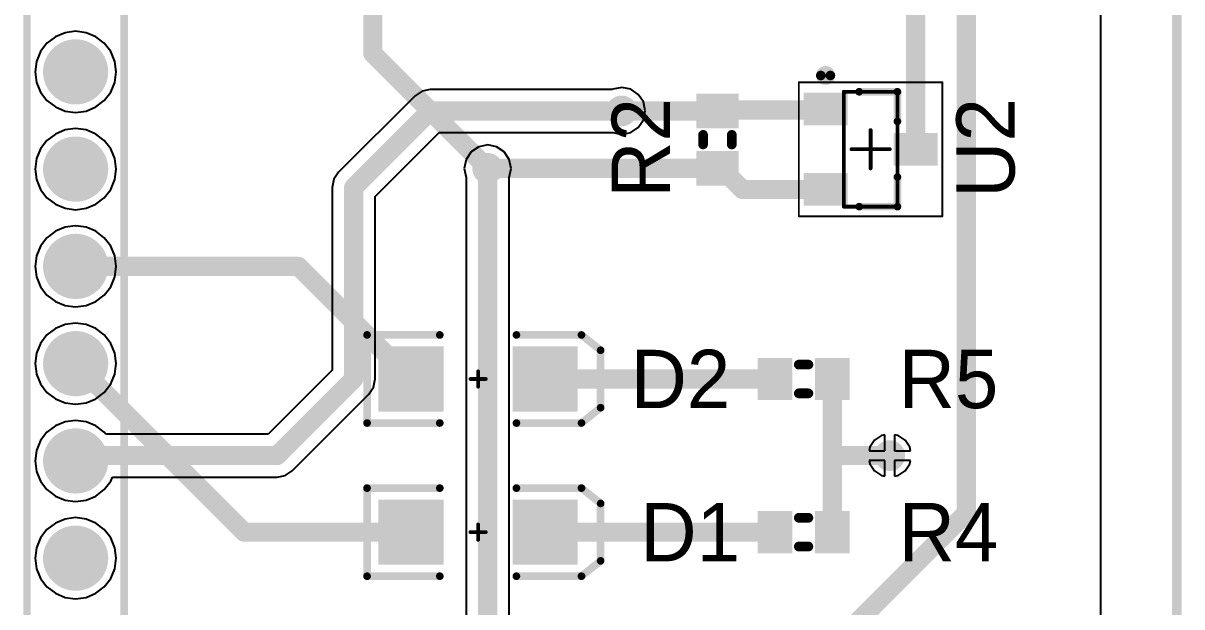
# Model space of a CAD drawing. Header units: millimetres. Extents: x -0.1 to 49.1, y -0.1 to 71.1.
# Drawn here: x 18.87 to 49.13, y 24.05 to 39.29 of the extents above; entities that cross this region are included whole.
import ezdxf

# ---------------------------------------------------------------- set-up
doc = ezdxf.new("R2010")
doc.units = ezdxf.units.MM
for name, color, linetype in [('BottomLayer', 5, 'Continuous'), ('BottomSolder', 6, 'Continuous'), ('Mechanical1', 6, 'Continuous'), ('Mechanical13', 56, 'Continuous'), ('Mechanical15', 56, 'Continuous'), ('MultiLayer', 9, 'Continuous'), ('TopLayer', 1, 'Continuous'), ('TopOverlay', 2, 'Continuous'), ('TopPaste', 8, 'Continuous'), ('TopSolder', 216, 'Continuous')]:
    doc.layers.add(name, color=color, linetype=linetype)

# ---------------------------------------------------------------- blocks, each defined once
blk = doc.blocks.new('SOT105P240X110_3N_45')
at = {"layer": 'Mechanical13', "const_width": 0.0999998}
for points in [[(-0.6999985999999999, -1.49999954), (-0.6999985999999999, 1.49999954)], [(-0.6999985999999999, 1.49999954), (0.7000011399999999, 1.49999954)], [(0.7000011399999999, -1.49999954), (0.7000011399999999, 1.49999954)], [(-0.6999985999999999, -1.49999954), (0.7000011399999999, -1.49999954)]]:
    blk.add_lwpolyline(points, dxfattribs=at)
at = {"layer": 'Mechanical13', "const_width": 0.0499999}
for points in [[(-0.72499728, 1.49999954, 1), (-0.67499992, 1.49999954, 1)], [(-0.72499728, 1.49999954, 1), (-0.67499992, 1.49999954, 1)], [(0.67500246, 1.49999954, 1), (0.72499982, 1.49999954, 1)], [(0.67500246, 1.49999954, 1), (0.72499982, 1.49999954, 1)], [(-0.72499728, -1.49999954, 1), (-0.67499992, -1.49999954, 1)], [(-0.72499728, -1.49999954, 1), (-0.67499992, -1.49999954, 1)], [(0.67500246, -1.49999954, 1), (0.72499982, -1.49999954, 1)], [(0.67500246, -1.49999954, 1), (0.72499982, -1.49999954, 1)]]:
    blk.add_lwpolyline(points, format="xyb", close=True, dxfattribs=at)
at = {"layer": 'Mechanical15'}
for points, const_width in [([(-1.87500006, -1.74999904), (-1.87500006, 1.75000158)], 0.0499999), ([(-1.87500006, 1.75000158), (1.87500006, 1.75000158)], 0.0499999), ([(1.87500006, -1.74999904), (1.87500006, 1.75000158)], 0.0499999), ([(0, -0.499999), (0, 0.50000154)], 0.0999998), ([(-0.499999, 0), (0.50000154, 0)], 0.0999998), ([(-1.87500006, -1.74999904), (1.87500006, -1.74999904)], 0.0499999)]:
    blk.add_lwpolyline(points, dxfattribs=dict(at, const_width=const_width))
for points, const_width in [([(-1.8874994, 1.75000158, 1), (-1.86250072, 1.75000158, 1)], 0.02499868), ([(-1.8874994, 1.75000158, 1), (-1.86250072, 1.75000158, 1)], 0.02499868), ([(1.86250072, 1.75000158, 1), (1.8874994, 1.75000158, 1)], 0.02499868), ([(1.86250072, 1.75000158, 1), (1.8874994, 1.75000158, 1)], 0.02499868), ([(-0.02499868, 0.50000154, 1), (0.02499868, 0.50000154, 1)], 0.0499999), ([(-0.5249976799999999, 0, 1), (-0.47500032, 0, 1)], 0.0499999), ([(0.47500286, 0, 1), (0.52500022, 0, 1)], 0.0499999), ([(-0.02499868, -0.499999, 1), (0.02499868, -0.499999, 1)], 0.0499999), ([(-1.8874994, -1.74999904, 1), (-1.86250072, -1.74999904, 1)], 0.02499868), ([(-1.8874994, -1.74999904, 1), (-1.86250072, -1.74999904, 1)], 0.02499868), ([(1.86250072, -1.74999904, 1), (1.8874994, -1.74999904, 1)], 0.02499868), ([(1.86250072, -1.74999904, 1), (1.8874994, -1.74999904, 1)], 0.02499868)]:
    blk.add_lwpolyline(points, format="xyb", close=True, dxfattribs=dict(at, const_width=const_width))
at = {"layer": 'TopLayer'}
for points in [[(-0.6999985999999999, 0.72499982), (-0.6999985999999999, 1.37500106), (-1.64999924, 0.72499982), (-1.64999924, 1.37500106)], [(1.65000178, -0.32500062), (1.65000178, 0.32500062), (0.7000011399999999, -0.32500062), (0.7000011399999999, 0.32500062)], [(-0.6999985999999999, -1.37500106), (-0.6999985999999999, -0.72499982), (-1.64999924, -1.37500106), (-1.64999924, -0.72499982)]]:
    blk.add_solid(points, dxfattribs=at)
at = {"layer": 'TopOverlay'}
for points, const_width in [([(-1.0499979, 1.92499996, 1), (-1.29999994, 1.92499996, 1)], 0.2499995), ([(-1.36249918, 1.92499996, 1), (-1.2375007, 1.92499996, 1)], 0.12499848), ([(-1.11249714, 1.92499996, 1), (-0.98749866, 1.92499996, 1)], 0.12499848), ([(-0.3499993, 1.49999954, 1), (-0.2499995, 1.49999954, 1)], 0.0999998), ([(0.65000124, 1.49999954, 1), (0.75000104, 1.49999954, 1)], 0.0999998), ([(0.65000124, 1.49999954, 1), (0.75000104, 1.49999954, 1)], 0.0999998), ([(0.65000124, 0.72499982, 1), (0.75000104, 0.72499982, 1)], 0.0999998), ([(0.65000124, -0.72499982, 1), (0.75000104, -0.72499982, 1)], 0.0999998), ([(-0.3499993, -1.49999954, 1), (-0.2499995, -1.49999954, 1)], 0.0999998), ([(0.65000124, -1.49999954, 1), (0.75000104, -1.49999954, 1)], 0.0999998), ([(0.65000124, -1.49999954, 1), (0.75000104, -1.49999954, 1)], 0.0999998)]:
    blk.add_lwpolyline(points, format="xyb", close=True, dxfattribs=dict(at, const_width=const_width))
at = {"layer": 'TopOverlay', "const_width": 0.1999996}
for points in [[(-0.2999994, 1.49999954), (0.7000011399999999, 1.49999954)], [(0.7000011399999999, 0.72499982), (0.7000011399999999, 1.49999954)], [(0.7000011399999999, -1.49999954), (0.7000011399999999, -0.72499982)], [(-0.2999994, -1.49999954), (0.7000011399999999, -1.49999954)]]:
    blk.add_lwpolyline(points, dxfattribs=at)
at = {"layer": 'TopPaste'}
for points in [[(-0.6999985999999999, 0.72499982), (-0.6999985999999999, 1.37500106), (-1.64999924, 0.72499982), (-1.64999924, 1.37500106)], [(1.65000178, -0.32500062), (1.65000178, 0.32500062), (0.7000011399999999, -0.32500062), (0.7000011399999999, 0.32500062)], [(-0.6999985999999999, -1.37500106), (-0.6999985999999999, -0.72499982), (-1.64999924, -1.37500106), (-1.64999924, -0.72499982)]]:
    blk.add_solid(points, dxfattribs=at)
at = {"layer": 'TopSolder'}
for points in [[(-0.5983986, 0.6233998199999999), (-0.5983986, 1.47660106), (-1.75159924, 0.6233998199999999), (-1.75159924, 1.47660106)], [(1.75160178, -0.4266006199999999), (1.75160178, 0.4266006199999999), (0.59840114, -0.4266006199999999), (0.59840114, 0.4266006199999999)], [(-0.5983986, -1.47660106), (-0.5983986, -0.6233998199999999), (-1.75159924, -1.47660106), (-1.75159924, -0.6233998199999999)]]:
    blk.add_solid(points, dxfattribs=at)
blk = doc.blocks.new('R___0603__1608_________47')
at = {"layer": 'TopLayer'}
for points in [[(-0.3499993, -0.4499991), (0.3499993, -0.4499991), (-0.3499993, 0.4499991), (0.3499993, 0.4499991)], [(1.15000024, -0.4499991), (1.84999884, -0.4499991), (1.15000024, 0.4499991), (1.84999884, 0.4499991)]]:
    blk.add_solid(points, dxfattribs=at)
at = {"layer": 'TopOverlay', "const_width": 0.254}
for points in [[(0.87499952, 0.37500052), (0.62500002, 0.37500052)], [(0.87499952, -0.37500052), (0.62500002, -0.37500052)]]:
    blk.add_lwpolyline(points, dxfattribs=at)
at = {"layer": 'TopOverlay', "const_width": 0.127}
for points in [[(0.56150002, 0.37500052, 1), (0.68850002, 0.37500052, 1)], [(0.8114995199999999, 0.37500052, 1), (0.9384995199999999, 0.37500052, 1)], [(0.56150002, -0.37500052, 1), (0.68850002, -0.37500052, 1)], [(0.8114995199999999, -0.37500052, 1), (0.9384995199999999, -0.37500052, 1)]]:
    blk.add_lwpolyline(points, format="xyb", close=True, dxfattribs=at)
at = {"layer": 'TopPaste'}
for points in [[(-0.3499993, -0.4499991), (0.3499993, -0.4499991), (-0.3499993, 0.4499991), (0.3499993, 0.4499991)], [(1.15000024, -0.4499991), (1.84999884, -0.4499991), (1.15000024, 0.4499991), (1.84999884, 0.4499991)]]:
    blk.add_solid(points, dxfattribs=at)
at = {"layer": 'TopSolder'}
for points in [[(-0.4515993, -0.5515991), (0.4515993, -0.5515991), (-0.4515993, 0.5515991), (0.4515993, 0.5515991)], [(1.04840024, -0.5515991), (1.95159884, -0.5515991), (1.04840024, 0.5515991), (1.95159884, 0.5515991)]]:
    blk.add_solid(points, dxfattribs=at)
blk = doc.blocks.new('R___0603__1608_________48')
at = {"layer": 'TopLayer'}
for points in [[(-0.3499993, -0.4499991), (0.3499993, -0.4499991), (-0.3499993, 0.4499991), (0.3499993, 0.4499991)], [(1.15000024, -0.4499991), (1.84999884, -0.4499991), (1.15000024, 0.4499991), (1.84999884, 0.4499991)]]:
    blk.add_solid(points, dxfattribs=at)
at = {"layer": 'TopOverlay', "const_width": 0.254}
for points in [[(0.87499952, 0.37500052), (0.62500002, 0.37500052)], [(0.87499952, -0.37500052), (0.62500002, -0.37500052)]]:
    blk.add_lwpolyline(points, dxfattribs=at)
at = {"layer": 'TopOverlay', "const_width": 0.127}
for points in [[(0.56150002, 0.37500052, 1), (0.68850002, 0.37500052, 1)], [(0.8114995199999999, 0.37500052, 1), (0.9384995199999999, 0.37500052, 1)], [(0.56150002, -0.37500052, 1), (0.68850002, -0.37500052, 1)], [(0.8114995199999999, -0.37500052, 1), (0.9384995199999999, -0.37500052, 1)]]:
    blk.add_lwpolyline(points, format="xyb", close=True, dxfattribs=at)
at = {"layer": 'TopPaste'}
for points in [[(-0.3499993, -0.4499991), (0.3499993, -0.4499991), (-0.3499993, 0.4499991), (0.3499993, 0.4499991)], [(1.15000024, -0.4499991), (1.84999884, -0.4499991), (1.15000024, 0.4499991), (1.84999884, 0.4499991)]]:
    blk.add_solid(points, dxfattribs=at)
at = {"layer": 'TopSolder'}
for points in [[(-0.4515993, -0.5515991), (0.4515993, -0.5515991), (-0.4515993, 0.5515991), (0.4515993, 0.5515991)], [(1.04840024, -0.5515991), (1.95159884, -0.5515991), (1.04840024, 0.5515991), (1.95159884, 0.5515991)]]:
    blk.add_solid(points, dxfattribs=at)
blk = doc.blocks.new('R___0603__1608_________50')
at = {"layer": 'TopLayer'}
for points in [[(-0.3499993, -0.4499991), (0.3499993, -0.4499991), (-0.3499993, 0.4499991), (0.3499993, 0.4499991)], [(1.15000024, -0.4499991), (1.84999884, -0.4499991), (1.15000024, 0.4499991), (1.84999884, 0.4499991)]]:
    blk.add_solid(points, dxfattribs=at)
at = {"layer": 'TopOverlay', "const_width": 0.254}
for points in [[(0.87499952, 0.37500052), (0.62500002, 0.37500052)], [(0.87499952, -0.37500052), (0.62500002, -0.37500052)]]:
    blk.add_lwpolyline(points, dxfattribs=at)
at = {"layer": 'TopOverlay', "const_width": 0.127}
for points in [[(0.56150002, 0.37500052, 1), (0.68850002, 0.37500052, 1)], [(0.8114995199999999, 0.37500052, 1), (0.9384995199999999, 0.37500052, 1)], [(0.56150002, -0.37500052, 1), (0.68850002, -0.37500052, 1)], [(0.8114995199999999, -0.37500052, 1), (0.9384995199999999, -0.37500052, 1)]]:
    blk.add_lwpolyline(points, format="xyb", close=True, dxfattribs=at)
at = {"layer": 'TopPaste'}
for points in [[(-0.3499993, -0.4499991), (0.3499993, -0.4499991), (-0.3499993, 0.4499991), (0.3499993, 0.4499991)], [(1.15000024, -0.4499991), (1.84999884, -0.4499991), (1.15000024, 0.4499991), (1.84999884, 0.4499991)]]:
    blk.add_solid(points, dxfattribs=at)
at = {"layer": 'TopSolder'}
for points in [[(-0.4515993, -0.5515991), (0.4515993, -0.5515991), (-0.4515993, 0.5515991), (0.4515993, 0.5515991)], [(1.04840024, -0.5515991), (1.95159884, -0.5515991), (1.04840024, 0.5515991), (1.95159884, 0.5515991)]]:
    blk.add_solid(points, dxfattribs=at)
blk = doc.blocks.new('HDR1X24_52')
at = {"layer": 'BottomLayer', "const_width": 0.7499985}
for points in [[(19.94499948, 0, 1), (20.69500052, 0, 1)], [(22.48499948, 0, 1), (23.23500052, 0, 1)], [(25.02499948, 0, 1), (25.77500052, 0, 1)], [(27.56499948, 0, 1), (28.31500052, 0, 1)], [(30.10499948, 0, 1), (30.85500052, 0, 1)], [(32.64499948, 0, 1), (33.39500052, 0, 1)]]:
    blk.add_lwpolyline(points, format="xyb", close=True, dxfattribs=at)
at = {"layer": 'BottomSolder', "const_width": 0.8515985}
for points in [[(19.89419948, 0, 1), (20.74580052, 0, 1)], [(22.43419948, 0, 1), (23.28580052, 0, 1)], [(24.97419948, 0, 1), (25.82580052, 0, 1)], [(27.51419948, 0, 1), (28.36580052, 0, 1)], [(30.05419948, 0, 1), (30.90580052, 0, 1)], [(32.59419947999999, 0, 1), (33.44580052, 0, 1)]]:
    blk.add_lwpolyline(points, format="xyb", close=True, dxfattribs=at)
at = {"layer": 'MultiLayer', "const_width": 0.7499985}
for points in [[(19.94499948, 0, 1), (20.69500052, 0, 1)], [(22.48499948, 0, 1), (23.23500052, 0, 1)], [(25.02499948, 0, 1), (25.77500052, 0, 1)], [(27.56499948, 0, 1), (28.31500052, 0, 1)], [(30.10499948, 0, 1), (30.85500052, 0, 1)], [(32.64499948, 0, 1), (33.39500052, 0, 1)]]:
    blk.add_lwpolyline(points, format="xyb", close=True, dxfattribs=at)
at = {"layer": 'TopLayer', "const_width": 0.7499985}
for points in [[(19.94499948, 0, 1), (20.69500052, 0, 1)], [(22.48499948, 0, 1), (23.23500052, 0, 1)], [(25.02499948, 0, 1), (25.77500052, 0, 1)], [(27.56499948, 0, 1), (28.31500052, 0, 1)], [(30.10499948, 0, 1), (30.85500052, 0, 1)], [(32.64499948, 0, 1), (33.39500052, 0, 1)]]:
    blk.add_lwpolyline(points, format="xyb", close=True, dxfattribs=at)
at = {"layer": 'TopOverlay', "const_width": 0.1999996}
for points in [[(0.635, 1.27), (59.69, 1.27)], [(-1.27, -1.27), (59.69, -1.27)]]:
    blk.add_lwpolyline(points, dxfattribs=at)
at = {"layer": 'TopSolder', "const_width": 0.8515985}
for points in [[(19.89419948, 0, 1), (20.74580052, 0, 1)], [(22.43419948, 0, 1), (23.28580052, 0, 1)], [(24.97419948, 0, 1), (25.82580052, 0, 1)], [(27.51419948, 0, 1), (28.36580052, 0, 1)], [(30.05419948, 0, 1), (30.90580052, 0, 1)], [(32.59419947999999, 0, 1), (33.44580052, 0, 1)]]:
    blk.add_lwpolyline(points, format="xyb", close=True, dxfattribs=at)
blk = doc.blocks.new('3_2X1_6X1_1_57')
at = {"layer": 'Mechanical1', "const_width": 0.0999998}
for points in [[(-0.1999996, 0), (0.1999996, 0)], [(0, -0.1999996), (0, 0.1999996)]]:
    blk.add_lwpolyline(points, dxfattribs=at)
at = {"layer": 'Mechanical1', "const_width": 0.0499999}
for points in [[(-0.22499828, 0, 1), (-0.17500092, 0, 1)], [(-0.02499868, 0.1999996, 1), (0.02499868, 0.1999996, 1)], [(0.17500092, 0, 1), (0.22499828, 0, 1)], [(-0.02499868, -0.1999996, 1), (0.02499868, -0.1999996, 1)]]:
    blk.add_lwpolyline(points, format="xyb", close=True, dxfattribs=at)
at = {"layer": 'TopLayer'}
for points in [[(-2.49999754, -0.7499985), (-1.00000054, -0.7499985), (-2.49999754, 0.7499985), (-1.00000054, 0.7499985)], [(1.00000308, -0.7499985), (2.50000008, -0.7499985), (1.00000308, 0.7499985), (2.50000008, 0.7499985)]]:
    blk.add_solid(points, dxfattribs=at)
at = {"layer": 'TopOverlay', "const_width": 0.1999996}
for points in [[(-2.89999928, 1.15000024), (-1.00000054, 1.15000024)], [(-2.89999928, -1.15000024), (-2.89999928, 1.15000024)], [(1.00000054, 1.15000024), (2.69999968, 1.15000024)], [(2.70000222, 1.15000024), (3.20000122, 0.75000104)], [(3.20000122, -0.75000104), (3.20000122, 0.75000104)], [(2.70000222, -1.15000024), (3.20000122, -0.75000104)], [(-2.89999928, -1.15000024), (-0.999998, -1.15000024)], [(1.00000054, -1.15000024), (2.70000222, -1.15000024)]]:
    blk.add_lwpolyline(points, dxfattribs=at)
at = {"layer": 'TopOverlay', "const_width": 0.0999998}
for points in [[(-2.94999918, 1.15000024, 1), (-2.84999938, 1.15000024, 1)], [(-2.94999918, 1.15000024, 1), (-2.84999938, 1.15000024, 1)], [(-1.05000044, 1.15000024, 1), (-0.95000064, 1.15000024, 1)], [(0.95000064, 1.15000024, 1), (1.05000044, 1.15000024, 1)], [(2.64999978, 1.15000024, 1), (2.74999958, 1.15000024, 1)], [(2.65000232, 1.15000024, 1), (2.75000212, 1.15000024, 1)], [(3.15000132, 0.75000104, 1), (3.25000112, 0.75000104, 1)], [(3.15000132, 0.75000104, 1), (3.25000112, 0.75000104, 1)], [(3.15000132, -0.75000104, 1), (3.25000112, -0.75000104, 1)], [(3.15000132, -0.75000104, 1), (3.25000112, -0.75000104, 1)], [(-2.94999918, -1.15000024, 1), (-2.84999938, -1.15000024, 1)], [(-2.94999918, -1.15000024, 1), (-2.84999938, -1.15000024, 1)], [(-1.0499979, -1.15000024, 1), (-0.9499980999999998, -1.15000024, 1)], [(0.95000064, -1.15000024, 1), (1.05000044, -1.15000024, 1)], [(2.65000232, -1.15000024, 1), (2.75000212, -1.15000024, 1)], [(2.65000232, -1.15000024, 1), (2.75000212, -1.15000024, 1)]]:
    blk.add_lwpolyline(points, format="xyb", close=True, dxfattribs=at)
at = {"layer": 'TopPaste'}
for points in [[(-2.49999754, -0.7499985), (-1.00000054, -0.7499985), (-2.49999754, 0.7499985), (-1.00000054, 0.7499985)], [(1.00000308, -0.7499985), (2.50000008, -0.7499985), (1.00000308, 0.7499985), (2.50000008, 0.7499985)]]:
    blk.add_solid(points, dxfattribs=at)
at = {"layer": 'TopSolder'}
for points in [[(-2.60159754, -0.8515985), (-0.89840054, -0.8515985), (-2.60159754, 0.8515985), (-0.89840054, 0.8515985)], [(0.8984030799999999, -0.8515985), (2.60160008, -0.8515985), (0.8984030799999999, 0.8515985), (2.60160008, 0.8515985)]]:
    blk.add_solid(points, dxfattribs=at)
blk = doc.blocks.new('3_2X1_6X1_1_58')
at = {"layer": 'Mechanical1', "const_width": 0.0999998}
for points in [[(-0.1999996, 0), (0.1999996, 0)], [(0, -0.1999996), (0, 0.1999996)]]:
    blk.add_lwpolyline(points, dxfattribs=at)
at = {"layer": 'Mechanical1', "const_width": 0.0499999}
for points in [[(-0.22499828, 0, 1), (-0.17500092, 0, 1)], [(-0.02499868, 0.1999996, 1), (0.02499868, 0.1999996, 1)], [(0.17500092, 0, 1), (0.22499828, 0, 1)], [(-0.02499868, -0.1999996, 1), (0.02499868, -0.1999996, 1)]]:
    blk.add_lwpolyline(points, format="xyb", close=True, dxfattribs=at)
at = {"layer": 'TopLayer'}
for points in [[(-2.49999754, -0.7499985), (-1.00000054, -0.7499985), (-2.49999754, 0.7499985), (-1.00000054, 0.7499985)], [(1.00000308, -0.7499985), (2.50000008, -0.7499985), (1.00000308, 0.7499985), (2.50000008, 0.7499985)]]:
    blk.add_solid(points, dxfattribs=at)
at = {"layer": 'TopOverlay', "const_width": 0.1999996}
for points in [[(-2.89999928, 1.15000024), (-1.00000054, 1.15000024)], [(-2.89999928, -1.15000024), (-2.89999928, 1.15000024)], [(1.00000054, 1.15000024), (2.69999968, 1.15000024)], [(2.70000222, 1.15000024), (3.20000122, 0.75000104)], [(3.20000122, -0.75000104), (3.20000122, 0.75000104)], [(2.70000222, -1.15000024), (3.20000122, -0.75000104)], [(-2.89999928, -1.15000024), (-0.999998, -1.15000024)], [(1.00000054, -1.15000024), (2.70000222, -1.15000024)]]:
    blk.add_lwpolyline(points, dxfattribs=at)
at = {"layer": 'TopOverlay', "const_width": 0.0999998}
for points in [[(-2.94999918, 1.15000024, 1), (-2.84999938, 1.15000024, 1)], [(-2.94999918, 1.15000024, 1), (-2.84999938, 1.15000024, 1)], [(-1.05000044, 1.15000024, 1), (-0.95000064, 1.15000024, 1)], [(0.95000064, 1.15000024, 1), (1.05000044, 1.15000024, 1)], [(2.64999978, 1.15000024, 1), (2.74999958, 1.15000024, 1)], [(2.65000232, 1.15000024, 1), (2.75000212, 1.15000024, 1)], [(3.15000132, 0.75000104, 1), (3.25000112, 0.75000104, 1)], [(3.15000132, 0.75000104, 1), (3.25000112, 0.75000104, 1)], [(3.15000132, -0.75000104, 1), (3.25000112, -0.75000104, 1)], [(3.15000132, -0.75000104, 1), (3.25000112, -0.75000104, 1)], [(-2.94999918, -1.15000024, 1), (-2.84999938, -1.15000024, 1)], [(-2.94999918, -1.15000024, 1), (-2.84999938, -1.15000024, 1)], [(-1.0499979, -1.15000024, 1), (-0.9499980999999998, -1.15000024, 1)], [(0.95000064, -1.15000024, 1), (1.05000044, -1.15000024, 1)], [(2.65000232, -1.15000024, 1), (2.75000212, -1.15000024, 1)], [(2.65000232, -1.15000024, 1), (2.75000212, -1.15000024, 1)]]:
    blk.add_lwpolyline(points, format="xyb", close=True, dxfattribs=at)
at = {"layer": 'TopPaste'}
for points in [[(-2.49999754, -0.7499985), (-1.00000054, -0.7499985), (-2.49999754, 0.7499985), (-1.00000054, 0.7499985)], [(1.00000308, -0.7499985), (2.50000008, -0.7499985), (1.00000308, 0.7499985), (2.50000008, 0.7499985)]]:
    blk.add_solid(points, dxfattribs=at)
at = {"layer": 'TopSolder'}
for points in [[(-2.60159754, -0.8515985), (-0.89840054, -0.8515985), (-2.60159754, 0.8515985), (-0.89840054, 0.8515985)], [(0.8984030799999999, -0.8515985), (2.60160008, -0.8515985), (0.8984030799999999, 0.8515985), (2.60160008, 0.8515985)]]:
    blk.add_solid(points, dxfattribs=at)

msp = doc.modelspace()

# ---------------------------------------------------------------- linework, layer by layer
at = {"layer": 'BottomLayer'}
for p, q in [((46.99999998, 61.9500031), (46.99999998, 2.00000108)), ((19.96589606, 39.04297246), (19.71047112, 38.9371713)), ((20.24000016, 39.07905823999999), (19.96589606, 39.04297246)), ((20.51410426, 39.04297246), (20.24000016, 39.07905823999999)), ((20.7695292, 38.9371713), (20.51410426, 39.04297246)), ((19.49113196, 38.76886836), (19.32282902, 38.54952919999999)), ((19.71047112, 38.9371713), (19.49113196, 38.76886836)), ((20.98886836, 38.76886836), (20.7695292, 38.9371713)), ((21.1571713, 38.54952919999999), (20.98886836, 38.76886836)), ((19.32282902, 38.54952919999999), (19.21702786, 38.29410426)), ((21.26297246, 38.29410426), (21.1571713, 38.54952919999999)), ((19.21702786, 38.29410426), (19.18094208, 38.02000016)), ((21.29905824, 38.02000016), (21.26297246, 38.29410426)), ((19.18094208, 38.02000016), (19.21702786, 37.74589606)), ((21.26297246, 37.74589606), (21.29905824, 38.02000016)), ((19.21702786, 37.74589606), (19.32282902, 37.49047112)), ((21.1571713, 37.49047112), (21.26297246, 37.74589606)), ((29.49999942, 37.56077324), (29.2853999, 37.518086)), ((34.25928378, 37.56077324), (29.49999942, 37.56077324)), ((34.26589032, 37.56518776), (34.25928378, 37.56077324)), ((34.49999958, 37.61175358), (34.26589032, 37.56518776)), ((34.73410884, 37.56518776), (34.49999958, 37.61175358)), ((34.93257428, 37.43257436), (34.73410884, 37.56518776)), ((19.32282902, 37.49047112), (19.49113196, 37.27113196)), ((19.49113196, 37.27113196), (19.71047112, 37.10282902)), ((20.7695292, 37.10282902), (20.98886836, 37.27113196)), ((20.98886836, 37.27113196), (21.1571713, 37.49047112)), ((29.1034724, 37.39652667999999), (27.10347386, 35.39652814)), ((29.2853999, 37.518086), (29.1034724, 37.39652667999999)), ((35.06518767999999, 37.23410892), (34.93257428, 37.43257436)), ((35.1117535, 36.99999966), (35.06518767999999, 37.23410892)), ((19.71047112, 37.10282902), (19.96589606, 36.99702786)), ((19.96589606, 36.99702786), (20.24000016, 36.96094208)), ((20.24000016, 36.96094208), (20.51410426, 36.99702786)), ((20.51410426, 36.99702786), (20.7695292, 37.10282902)), ((35.06518767999999, 36.7658904), (35.1117535, 36.99999966)), ((34.93257428, 36.56742496), (35.06518767999999, 36.7658904)), ((19.71047112, 36.3971713), (19.49113196, 36.22886836)), ((19.96589606, 36.50297246), (19.71047112, 36.3971713)), ((20.24000016, 36.53905824), (19.96589606, 36.50297246)), ((20.51410426, 36.50297246), (20.24000016, 36.53905824)), ((20.7695292, 36.3971713), (20.51410426, 36.50297246)), ((20.98886836, 36.22886836), (20.7695292, 36.3971713)), ((28.06077446, 34.76772065999999), (29.73227988, 36.43922608)), ((29.73227988, 36.43922608), (34.25928378, 36.43922608)), ((34.25928378, 36.43922608), (34.26589032, 36.43481156)), ((34.26589032, 36.43481156), (34.49999958, 36.38824574)), ((34.49999958, 36.38824574), (34.73410884, 36.43481156)), ((34.73410884, 36.43481156), (34.93257428, 36.56742496)), ((19.32282902, 36.0095292), (19.21702786, 35.75410426)), ((19.49113196, 36.22886836), (19.32282902, 36.0095292)), ((21.1571713, 36.0095292), (20.98886836, 36.22886836)), ((21.26297246, 35.75410426), (21.1571713, 36.0095292)), ((30.7658897, 36.06518822), (30.56742426, 35.93257482)), ((30.99999896, 36.11175404), (30.7658897, 36.06518822)), ((31.23410822, 36.06518822), (30.99999896, 36.11175404)), ((31.43257366, 35.93257482), (31.23410822, 36.06518822)), ((19.21702786, 35.75410426), (19.18094208, 35.48000016)), ((21.29905824, 35.48000016), (21.26297246, 35.75410426)), ((30.43481086, 35.73410938), (30.38824504, 35.50000012)), ((30.56742426, 35.93257482), (30.43481086, 35.73410938)), ((31.56518706, 35.73410938), (31.43257366, 35.93257482)), ((31.61175288, 35.50000012), (31.56518706, 35.73410938)), ((19.18094208, 35.48000016), (19.21702786, 35.20589606)), ((21.26297246, 35.20589606), (21.29905824, 35.48000016)), ((30.38824504, 35.50000012), (30.43481086, 35.26589086)), ((31.56518706, 35.26589086), (31.61175288, 35.50000012)), ((19.21702786, 35.20589606), (19.32282902, 34.95047112)), ((21.1571713, 34.95047112), (21.26297246, 35.20589606)), ((26.98191454, 35.21460063999999), (26.9392273, 35.00000112)), ((27.10347386, 35.39652814), (26.98191454, 35.21460063999999)), ((30.43481086, 35.26589086), (30.43922538, 35.25928432)), ((30.43922538, 35.25928432), (30.43922538, 20.74071544)), ((31.56077254, 35.25928432), (31.56518706, 35.26589086)), ((31.56077254, 20.74071544), (31.56077254, 35.25928432)), ((19.32282902, 34.95047112), (19.49113196, 34.73113196)), ((20.98886836, 34.73113196), (21.1571713, 34.95047112)), ((26.9392273, 35.00000112), (26.9392273, 30.23228142)), ((19.49113196, 34.73113196), (19.71047112, 34.56282902)), ((19.71047112, 34.56282902), (19.96589606, 34.45702786)), ((20.51410426, 34.45702786), (20.7695292, 34.56282902)), ((20.7695292, 34.56282902), (20.98886836, 34.73113196)), ((28.06077446, 30.00000096), (28.06077446, 34.76772065999999)), ((19.96589606, 34.45702786), (20.24000016, 34.42094208)), ((20.24000016, 34.42094208), (20.51410426, 34.45702786)), ((19.96589606, 33.96297246), (19.71047112, 33.8571713)), ((20.24000016, 33.99905824), (19.96589606, 33.96297246)), ((20.51410426, 33.96297246), (20.24000016, 33.99905824)), ((20.7695292, 33.8571713), (20.51410426, 33.96297246)), ((19.49113196, 33.68886836), (19.32282902, 33.4695292)), ((19.71047112, 33.8571713), (19.49113196, 33.68886836)), ((20.98886836, 33.68886836), (20.7695292, 33.8571713)), ((21.1571713, 33.4695292), (20.98886836, 33.68886836)), ((19.32282902, 33.4695292), (19.21702786, 33.21410426)), ((21.26297246, 33.21410426), (21.1571713, 33.4695292)), ((19.21702786, 33.21410426), (19.18094208, 32.94000016)), ((21.29905824, 32.94000016), (21.26297246, 33.21410426)), ((19.18094208, 32.94000016), (19.21702786, 32.66589606)), ((21.26297246, 32.66589606), (21.29905824, 32.94000016)), ((19.21702786, 32.66589606), (19.32282902, 32.41047112)), ((19.32282902, 32.41047112), (19.49113196, 32.19113195999999)), ((20.98886836, 32.19113195999999), (21.1571713, 32.41047112)), ((21.1571713, 32.41047112), (21.26297246, 32.66589606)), ((19.49113196, 32.19113195999999), (19.71047112, 32.02282902)), ((20.7695292, 32.02282902), (20.98886836, 32.19113195999999)), ((19.71047112, 32.02282902), (19.96589606, 31.91702786)), ((19.96589606, 31.91702786), (20.24000016, 31.88094208)), ((20.24000016, 31.88094208), (20.51410426, 31.91702786)), ((20.51410426, 31.91702786), (20.7695292, 32.02282902)), ((19.71047112, 31.3171713), (19.49113196, 31.14886835999999)), ((19.96589606, 31.42297246), (19.71047112, 31.3171713)), ((20.24000016, 31.45905824), (19.96589606, 31.42297246)), ((20.51410426, 31.42297246), (20.24000016, 31.45905824)), ((20.7695292, 31.3171713), (20.51410426, 31.42297246)), ((20.98886836, 31.14886835999999), (20.7695292, 31.3171713)), ((19.32282902, 30.9295292), (19.21702786, 30.67410426)), ((19.49113196, 31.14886835999999), (19.32282902, 30.9295292)), ((21.1571713, 30.9295292), (20.98886836, 31.14886835999999)), ((21.26297246, 30.67410426), (21.1571713, 30.9295292)), ((19.21702786, 30.67410426), (19.18094208, 30.40000016)), ((21.29905824, 30.40000016), (21.26297246, 30.67410426)), ((19.18094208, 30.40000016), (19.21702786, 30.12589606)), ((21.26297246, 30.12589606), (21.29905824, 30.40000016)), ((19.21702786, 30.12589606), (19.32282902, 29.87047112)), ((21.1571713, 29.87047112), (21.26297246, 30.12589606)), ((26.9392273, 30.23228142), (25.26771934, 28.56077346)), ((28.01808976, 29.78540397999999), (28.06077446, 30.00000096)), ((19.32282902, 29.87047112), (19.49113196, 29.65113196)), ((20.98886836, 29.65113196), (21.1571713, 29.87047112)), ((27.8965279, 29.60347394), (28.01808976, 29.78540397999999)), ((19.49113196, 29.65113196), (19.71047112, 29.48282902)), ((19.71047112, 29.48282902), (19.96589606, 29.37702786)), ((19.96589606, 29.37702786), (20.24000016, 29.34094208)), ((20.24000016, 29.34094208), (20.51410426, 29.37702786)), ((20.51410426, 29.37702786), (20.7695292, 29.48282902)), ((20.7695292, 29.48282902), (20.98886836, 29.65113196)), ((25.89652682, 27.60347286), (27.8965279, 29.60347394)), ((19.71047112, 28.7771713), (19.49113196, 28.60886836)), ((19.96589606, 28.88297246), (19.71047112, 28.7771713)), ((20.24000016, 28.91905824), (19.96589606, 28.88297246)), ((20.51410426, 28.88297246), (20.24000016, 28.91905824)), ((20.7695292, 28.7771713), (20.51410426, 28.88297246)), ((20.98886836, 28.60886836), (20.7695292, 28.7771713)), ((19.49113196, 28.60886836), (19.32282902, 28.3895292)), ((21.02577202, 28.56077346), (20.98886836, 28.60886836)), ((25.26771934, 28.56077346), (21.02577202, 28.56077346)), ((41.28384174, 28.52185558), (41.10058836, 28.39941233999999)), ((41.37300082, 28.53958986), (41.28384174, 28.52185558)), ((41.37300082, 28.12699988), (41.37300082, 28.53958986)), ((41.71615989999999, 28.52185558), (41.62700082, 28.53958986)), ((41.62700082, 28.53958986), (41.62700082, 28.12699988)), ((41.89941328, 28.39941233999999), (41.71615989999999, 28.52185558)), ((19.32282902, 28.3895292), (19.21702786, 28.13410426)), ((40.97814512, 28.21615896), (40.96041083999999, 28.12699988)), ((41.10058836, 28.39941233999999), (40.97814512, 28.21615896)), ((42.02185652, 28.21615896), (41.89941328, 28.39941233999999)), ((42.0395908, 28.12699988), (42.02185652, 28.21615896)), ((19.21702786, 28.13410426), (19.18094208, 27.86000015999999)), ((19.18094208, 27.86000015999999), (19.21702786, 27.58589606)), ((40.96041083999999, 28.12699988), (41.37300082, 28.12699988)), ((41.37300082, 27.87299988), (40.96041083999999, 27.87299988)), ((40.96041083999999, 27.87299988), (40.97814512, 27.7838408)), ((41.37300082, 27.4604099), (41.37300082, 27.87299988)), ((41.62700082, 28.12699988), (42.0395908, 28.12699988)), ((42.0395908, 27.87299988), (41.62700082, 27.87299988)), ((41.62700082, 27.87299988), (41.62700082, 27.4604099)), ((42.02185652, 27.7838408), (42.0395908, 27.87299988)), ((19.21702786, 27.58589606), (19.32282902, 27.33047112)), ((25.71459931999999, 27.48191354), (25.89652682, 27.60347286)), ((40.97814512, 27.7838408), (41.10058836, 27.60058742)), ((41.10058836, 27.60058742), (41.28384174, 27.47814418)), ((41.71615989999999, 27.47814418), (41.89941328, 27.60058742)), ((41.89941328, 27.60058742), (42.02185652, 27.7838408)), ((19.32282902, 27.33047112), (19.49113196, 27.11113196)), ((20.98886836, 27.11113196), (21.1571713, 27.33047112)), ((21.1571713, 27.33047112), (21.2022182, 27.4392263)), ((21.2022182, 27.4392263), (25.4999998, 27.4392263)), ((25.4999998, 27.4392263), (25.71459931999999, 27.48191354)), ((41.28384174, 27.47814418), (41.37300082, 27.4604099)), ((41.62700082, 27.4604099), (41.71615989999999, 27.47814418)), ((19.49113196, 27.11113196), (19.71047112, 26.94282902)), ((19.71047112, 26.94282902), (19.96589606, 26.83702786)), ((20.51410426, 26.83702786), (20.7695292, 26.94282902)), ((20.7695292, 26.94282902), (20.98886836, 27.11113196)), ((19.96589606, 26.83702786), (20.24000016, 26.80094208)), ((20.24000016, 26.80094208), (20.51410426, 26.83702786)), ((19.96589606, 26.34297246), (19.71047112, 26.2371713)), ((20.24000016, 26.37905824), (19.96589606, 26.34297246)), ((20.51410426, 26.34297246), (20.24000016, 26.37905824)), ((20.7695292, 26.2371713), (20.51410426, 26.34297246)), ((19.49113196, 26.06886836), (19.32282902, 25.8495292)), ((19.71047112, 26.2371713), (19.49113196, 26.06886836)), ((20.98886836, 26.06886836), (20.7695292, 26.2371713)), ((21.1571713, 25.8495292), (20.98886836, 26.06886836)), ((19.32282902, 25.8495292), (19.21702786, 25.59410426)), ((21.26297246, 25.59410426), (21.1571713, 25.8495292)), ((19.21702786, 25.59410426), (19.18094208, 25.32000016)), ((21.29905824, 25.32000016), (21.26297246, 25.59410426)), ((19.18094208, 25.32000016), (19.21702786, 25.04589606)), ((21.26297246, 25.04589606), (21.29905824, 25.32000016)), ((19.21702786, 25.04589606), (19.32282902, 24.79047112)), ((21.1571713, 24.79047112), (21.26297246, 25.04589606)), ((19.32282902, 24.79047112), (19.49113196, 24.57113196)), ((19.49113196, 24.57113196), (19.71047112, 24.40282902)), ((20.7695292, 24.40282902), (20.98886836, 24.57113196)), ((20.98886836, 24.57113196), (21.1571713, 24.79047112)), ((19.71047112, 24.40282902), (19.96589606, 24.29702786)), ((19.96589606, 24.29702786), (20.24000016, 24.26094208)), ((20.24000016, 24.26094208), (20.51410426, 24.29702786)), ((20.51410426, 24.29702786), (20.7695292, 24.40282902))]:
    msp.add_line(p, q, dxfattribs=at)
at = {"layer": 'BottomLayer', "const_width": 0.499999}
for points in [[(27.50000088, 35.00000112), (29.49999942, 36.99999966)], [(29.49999942, 36.99999966), (34.49999958, 36.99999966)], [(30.99999896, 20.49999964), (30.99999896, 35.50000012)], [(27.50000088, 30.00000096), (27.50000088, 35.00000112)], [(25.4999998, 27.99999988), (27.50000088, 30.00000096)], [(20.24000016, 27.86000015999999), (20.37999988, 27.99999988)], [(20.37999988, 27.99999988), (25.4999998, 27.99999988)]]:
    msp.add_lwpolyline(points, dxfattribs=at)
at = {"layer": 'BottomLayer'}
for points, const_width in [([(29.37500094, 36.99999966, 1), (29.6249979, 36.99999966, 1)], 0.2499995), ([(29.37500094, 36.99999966, 1), (29.6249979, 36.99999966, 1)], 0.2499995), ([(34.34999988, 36.99999966, 1), (34.64999928, 36.99999966, 1)], 0.2999994), ([(34.3750011, 36.99999966, 1), (34.62499806, 36.99999966, 1)], 0.2499995), ([(30.84999926, 35.50000012, 1), (31.14999865999999, 35.50000012, 1)], 0.2999994), ([(30.87500048, 35.50000012, 1), (31.12499744, 35.50000012, 1)], 0.2499995), ([(27.3750024, 35.00000112, 1), (27.62499936, 35.00000112, 1)], 0.2499995), ([(27.3750024, 35.00000112, 1), (27.62499936, 35.00000112, 1)], 0.2499995), ([(27.3750024, 30.00000096, 1), (27.62499936, 30.00000096, 1)], 0.2499995), ([(27.3750024, 30.00000096, 1), (27.62499936, 30.00000096, 1)], 0.2499995), ([(20.2550014, 27.99999988, 1), (20.50499836, 27.99999988, 1)], 0.2499995), ([(20.2550014, 27.99999988, 1), (20.50499836, 27.99999988, 1)], 0.2499995), ([(25.37500132, 27.99999988, 1), (25.62499828, 27.99999988, 1)], 0.2499995), ([(25.37500132, 27.99999988, 1), (25.62499828, 27.99999988, 1)], 0.2499995), ([(41.35000112, 27.99999988, 1), (41.65000052, 27.99999988, 1)], 0.2999994), ([(20.11500168, 27.86000015999999, 1), (20.36499864, 27.86000015999999, 1)], 0.2499995)]:
    msp.add_lwpolyline(points, format="xyb", close=True, dxfattribs=dict(at, const_width=const_width))
at = {"layer": 'BottomSolder', "const_width": 0.4015993999999999}
for points in [[(34.29919988, 36.99999966, 1), (34.70079928, 36.99999966, 1)], [(30.79919925999999, 35.50000012, 1), (31.20079866, 35.50000012, 1)], [(41.29920112, 27.99999988, 1), (41.70080052, 27.99999988, 1)]]:
    msp.add_lwpolyline(points, format="xyb", close=True, dxfattribs=at)
at = {"layer": 'Mechanical1', "const_width": 0.254}
msp.add_lwpolyline([(49.00000106, 0), (49.00000106, 55.99999975999999)], dxfattribs=at)
at = {"layer": 'MultiLayer', "const_width": 0.2999994}
for points in [[(34.34999988, 36.99999966, 1), (34.64999928, 36.99999966, 1)], [(30.84999926, 35.50000012, 1), (31.14999865999999, 35.50000012, 1)], [(41.35000112, 27.99999988, 1), (41.65000052, 27.99999988, 1)]]:
    msp.add_lwpolyline(points, format="xyb", close=True, dxfattribs=at)
at = {"layer": 'TopLayer', "const_width": 0.499999}
for points in [[(28.00000242, 38.49999666), (28.00000242, 64.99999954)], [(43.49999936, 26.50000034), (43.49999936, 46.99999998)], [(42.17500328, 35.99999912), (42.17500328, 42.84999558)], [(28.00000242, 38.49999666), (30.99999896, 35.50000012)], [(34.49999958, 36.99999966), (34.50000212, 36.99999712)], [(34.50000212, 36.99999712), (37.0000022, 36.99999712)], [(37.0000022, 36.99999712), (37.02500342, 37.02499834)], [(37.02500342, 37.02499834), (39.80000167999999, 37.02499834)], [(39.80000167999999, 37.02499834), (39.82500289999999, 37.04999956)], [(30.99999896, 35.50000012), (37.09999946, 35.50000012)], [(37.09999946, 35.50000012), (37.6500009, 34.94999868)], [(37.6500009, 34.94999868), (39.82500289999999, 34.94999868)], [(20.24000016, 32.94000016), (26.05999868, 32.94000016)], [(26.05999868, 32.94000016), (29.00000042, 29.99999842)], [(20.24000016, 30.40000016), (24.64000152, 25.9999988)], [(32.50000104, 29.99999842), (38.4999992, 29.99999842)], [(39.99999874, 27.99999988), (39.99999874, 29.99999842)], [(39.99999874, 25.9999988), (39.99999874, 27.99999988)], [(39.99999874, 27.99999988), (41.50000082, 27.99999988)], [(40.50000027999999, 23.50000126), (43.49999936, 26.50000034)], [(24.64000152, 25.9999988), (29.00000042, 25.9999988)], [(32.50000104, 25.9999988), (38.4999992, 25.9999988)]]:
    msp.add_lwpolyline(points, dxfattribs=at)
at = {"layer": 'TopLayer'}
for points, const_width in [([(27.87500394, 38.49999666, 1), (28.1250009, 38.49999666, 1)], 0.2499995), ([(27.87500394, 38.49999666, 1), (28.1250009, 38.49999666, 1)], 0.2499995), ([(34.34999988, 36.99999966, 1), (34.64999928, 36.99999966, 1)], 0.2999994), ([(34.3750011, 36.99999966, 1), (34.62499806, 36.99999966, 1)], 0.2499995), ([(34.37500364, 36.99999712, 1), (34.6250006, 36.99999712, 1)], 0.2499995), ([(34.37500364, 36.99999712, 1), (34.6250006, 36.99999712, 1)], 0.2499995), ([(36.87500372, 36.99999712, 1), (37.12500068, 36.99999712, 1)], 0.2499995), ([(36.87500372, 36.99999712, 1), (37.12500068, 36.99999712, 1)], 0.2499995), ([(36.90000494, 37.02499834, 1), (37.15000189999999, 37.02499834, 1)], 0.2499995), ([(36.90000494, 37.02499834, 1), (37.15000189999999, 37.02499834, 1)], 0.2499995), ([(39.6750032, 37.02499834, 1), (39.92500016, 37.02499834, 1)], 0.2499995), ([(39.6750032, 37.02499834, 1), (39.92500016, 37.02499834, 1)], 0.2499995), ([(39.70000441999999, 37.04999956, 1), (39.95000138, 37.04999956, 1)], 0.2499995), ([(42.0500048, 35.99999912, 1), (42.30000176, 35.99999912, 1)], 0.2499995), ([(30.84999926, 35.50000012, 1), (31.14999865999999, 35.50000012, 1)], 0.2999994), ([(30.87500048, 35.50000012, 1), (31.12499744, 35.50000012, 1)], 0.2499995), ([(30.87500048, 35.50000012, 1), (31.12499744, 35.50000012, 1)], 0.2499995), ([(36.97500098, 35.50000012, 1), (37.22499794, 35.50000012, 1)], 0.2499995), ([(36.97500098, 35.50000012, 1), (37.22499794, 35.50000012, 1)], 0.2499995), ([(37.52500242, 34.94999868, 1), (37.77499938, 34.94999868, 1)], 0.2499995), ([(37.52500242, 34.94999868, 1), (37.77499938, 34.94999868, 1)], 0.2499995), ([(39.70000441999999, 34.94999868, 1), (39.95000138, 34.94999868, 1)], 0.2499995), ([(20.11500168, 32.94000016, 1), (20.36499864, 32.94000016, 1)], 0.2499995), ([(25.9350002, 32.94000016, 1), (26.18499716, 32.94000016, 1)], 0.2499995), ([(25.9350002, 32.94000016, 1), (26.18499716, 32.94000016, 1)], 0.2499995), ([(20.11500168, 30.40000016, 1), (20.36499864, 30.40000016, 1)], 0.2499995), ([(28.87500194, 29.99999842, 1), (29.1249989, 29.99999842, 1)], 0.2499995), ([(32.37500256, 29.99999842, 1), (32.62499952, 29.99999842, 1)], 0.2499995), ([(38.37500072, 29.99999842, 1), (38.62499768, 29.99999842, 1)], 0.2499995), ([(39.87500025999999, 29.99999842, 1), (40.12499722, 29.99999842, 1)], 0.2499995), ([(39.87500025999999, 27.99999988, 1), (40.12499722, 27.99999988, 1)], 0.2499995), ([(39.87500025999999, 27.99999988, 1), (40.12499722, 27.99999988, 1)], 0.2499995), ([(39.87500025999999, 27.99999988, 1), (40.12499722, 27.99999988, 1)], 0.2499995), ([(41.35000112, 27.99999988, 1), (41.65000052, 27.99999988, 1)], 0.2999994), ([(41.37500233999999, 27.99999988, 1), (41.6249993, 27.99999988, 1)], 0.2499995), ([(43.37500087999999, 26.50000034, 1), (43.62499784, 26.50000034, 1)], 0.2499995), ([(43.37500087999999, 26.50000034, 1), (43.62499784, 26.50000034, 1)], 0.2499995), ([(24.51500304, 25.9999988, 1), (24.765, 25.9999988, 1)], 0.2499995), ([(24.51500304, 25.9999988, 1), (24.765, 25.9999988, 1)], 0.2499995), ([(28.87500194, 25.9999988, 1), (29.1249989, 25.9999988, 1)], 0.2499995), ([(32.37500256, 25.9999988, 1), (32.62499952, 25.9999988, 1)], 0.2499995), ([(38.37500072, 25.9999988, 1), (38.62499768, 25.9999988, 1)], 0.2499995), ([(39.87500025999999, 25.9999988, 1), (40.12499722, 25.9999988, 1)], 0.2499995)]:
    msp.add_lwpolyline(points, format="xyb", close=True, dxfattribs=dict(at, const_width=const_width))
at = {"layer": 'TopSolder', "const_width": 0.4015993999999999}
for points in [[(34.29919988, 36.99999966, 1), (34.70079928, 36.99999966, 1)], [(30.79919925999999, 35.50000012, 1), (31.20079866, 35.50000012, 1)], [(41.29920112, 27.99999988, 1), (41.70080052, 27.99999988, 1)]]:
    msp.add_lwpolyline(points, format="xyb", close=True, dxfattribs=at)

# ---------------------------------------------------------------- block references
for name, p, rotation in [('HDR1X24_52', (20.24000016, 5.00000016), 90), ('R___0603__1608_________50', (37.0000022, 36.99999712), 270), ('3_2X1_6X1_1_57', (30.74999946, 29.99999842), 360), ('R___0603__1608_________47', (39.99999874, 29.99999842), 180), ('3_2X1_6X1_1_58', (30.74999946, 25.9999988), 360), ('R___0603__1608_________48', (39.99999874, 25.9999988), 180)]:
    msp.add_blockref(name, p, dxfattribs=dict(rotation=rotation))
msp.add_blockref('SOT105P240X110_3N_45', (41.00000182, 35.99999912))

# ---------------------------------------------------------------- texts
at = {"layer": 'TopOverlay'}
for s, p in [('R2', (35.76175474, 34.7304106)), ('U2', (44.76175197999999, 34.73040806))]:
    msp.add_text(s, height=1.524, rotation=90, dxfattribs=at).set_placement(p)
for s, p in [('D2', (34.7304106, 29.2382448)), ('R5', (41.73041184, 29.2382448)), ('D1', (34.98432932, 25.23824518)), ('R4', (41.73041184, 25.23824518))]:
    msp.add_text(s, height=1.524, dxfattribs=at).set_placement(p)

doc.saveas('drawing.dxf')
